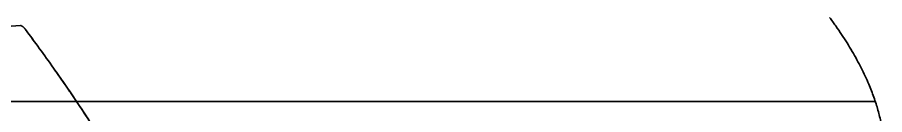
# Model space of a CAD drawing. Header units: millimetres. Extents: x 120 to 10915, y 515 to 8014.
# Drawn here: x 8755.4 to 8929.7, y 7024.9 to 7044.4 of the extents above; entities that cross this region are included whole.
import ezdxf

# ---------------------------------------------------------------- set-up
doc = ezdxf.new("R2010")
doc.units = ezdxf.units.MM
doc.layers.get('0').update_dxf_attribs({"lineweight": 13})
doc.layers.add('201_Dimensions', color=7, linetype='Continuous', lineweight=13)

# ---------------------------------------------------------------- blocks, each defined once
blk = doc.blocks.new('2903066')
at = {"layer": '201_Dimensions', "color": 3, "lineweight": 35}
for p, q in [((8716.89, 3139.87), (8756.01, 3142.76)), ((8927.77, 3127.5), (8359.76, 3127.5))]:
    blk.add_line(p, q, dxfattribs=at)
for centre, radius, start, end in [((8431.42, 2899.23), 406.11, 35.3501, 36.7064), ((8431.35, 2899.17), 406.2, 35.3507, 36.7066)]:
    blk.add_arc(centre, radius, start, end, dxfattribs=at)
at = {"layer": '201_Dimensions', "color": 2, "lineweight": 35}
blk.add_open_spline([(8912.33, 3039.58), (8908.44, 3046.47), (8906.15, 3053.03), (8905.48, 3059.26), (8907.35, 3071.22), (8913.97, 3082.2), (8918.05, 3087.61), (8927.3, 3100.86), (8931.56, 3115.11), (8930.65, 3124.17), (8926.32, 3133.93), (8918.58, 3144.37)], degree=5, knots=[0, 0, 0, 0, 0, 0, 31.478481, 31.478481, 31.478481, 63.793568, 63.793568, 63.793568, 109.881591, 109.881591, 109.881591, 109.881591, 109.881591, 109.881591], dxfattribs=at)
at = {"layer": '201_Dimensions', "color": 3, "lineweight": 35}
for points, degree, knots in [([(8756.01, 3142.76), (8756.02, 3142.75), (8756.05, 3142.74), (8756.1, 3142.72), (8756.15, 3142.7), (8756.2, 3142.67), (8756.24, 3142.65), (8756.29, 3142.63), (8756.34, 3142.6), (8756.39, 3142.57), (8756.43, 3142.54), (8756.48, 3142.51), (8756.53, 3142.48), (8756.57, 3142.45), (8756.61, 3142.41), (8756.65, 3142.37), (8756.69, 3142.34), (8756.73, 3142.3), (8756.77, 3142.26), (8756.81, 3142.22), (8756.84, 3142.17), (8756.87, 3142.13), (8756.91, 3142.09), (8756.94, 3142.05), (8756.97, 3142.01), (8756.99, 3141.98), (8757, 3141.97)], 3, [0, 0, 0, 0, 0.207225, 0.416057, 0.626495, 0.838558, 1.052324, 1.267816, 1.484944, 1.703648, 1.923808, 2.145226, 2.367594, 2.590424, 2.813282, 3.035762, 3.257369, 3.47775, 3.696682, 3.914023, 4.129691, 4.343576, 4.55569, 4.76608, 4.974735, 5.181623, 5.181623, 5.181623, 5.181623]), ([(8762.65, 3134.19), (8764.93, 3130.98), (8767.17, 3127.73), (8769.36, 3124.45), (8772.59, 3119.41), (8775.61, 3114.24), (8776.61, 3112.46), (8778.23, 3109.44), (8779.74, 3106.38), (8780.32, 3105.13), (8781.53, 3102.46), (8782.63, 3099.73), (8783.19, 3098.27), (8784.33, 3095.05), (8785.31, 3091.78), (8785.79, 3090), (8786.59, 3086.75), (8787.25, 3083.48), (8787.51, 3082), (8788.15, 3078.16), (8788.64, 3074.29), (8788.9, 3071.9), (8789.35, 3067.04), (8789.69, 3062.16), (8789.83, 3059.68), (8790, 3056.51), (8790.14, 3053.33), (8790.17, 3052.64), (8790.2, 3051.95), (8790.23, 3051.25)], 5, [0, 0, 0, 0, 0, 0, 111.400981, 111.400981, 111.400981, 169.251758, 169.251758, 169.251758, 208.053018, 208.053018, 208.053018, 252.273402, 252.273402, 252.273402, 304.513048, 304.513048, 304.513048, 346.76013, 346.76013, 346.76013, 414.683543, 414.683543, 414.683543, 484.937513, 484.937513, 484.937513, 504.57206, 504.57206, 504.57206, 504.57206, 504.57206, 504.57206]), ([(8762.65, 3134.19), (8763.37, 3133.18), (8764.79, 3131.15), (8766.9, 3128.09), (8768.96, 3124.99), (8770.98, 3121.87), (8772.95, 3118.72), (8774.86, 3115.53), (8776.7, 3112.29), (8778.44, 3109.01), (8780.08, 3105.67), (8781.6, 3102.28), (8782.99, 3098.82), (8784.23, 3095.32), (8785.31, 3091.76), (8786.25, 3088.16), (8787.05, 3084.52), (8787.71, 3080.87), (8788.27, 3077.19), (8788.72, 3073.5), (8789.1, 3069.8), (8789.41, 3066.09), (8789.67, 3062.39), (8789.89, 3058.68), (8790.07, 3054.96), (8790.18, 3052.49), (8790.23, 3051.25)], 3, [0, 0, 0, 0, 14.866586, 29.738246, 44.613778, 59.488985, 74.360754, 89.231056, 104.10366, 118.978062, 133.853491, 148.728621, 163.604668, 178.483437, 193.359631, 208.233638, 223.10971, 237.985139, 252.858698, 267.730071, 282.600658, 297.471383, 312.339793, 327.204992, 342.069173, 356.932567, 356.932567, 356.932567, 356.932567])]:
    blk.add_open_spline(points, degree=degree, knots=knots, dxfattribs=at)

msp = doc.modelspace()

# ---------------------------------------------------------------- block references
at = {"color": 7, "lineweight": 35}
msp.add_blockref('2903066', (0, 3900), dxfattribs=at)

doc.saveas('drawing.dxf')
